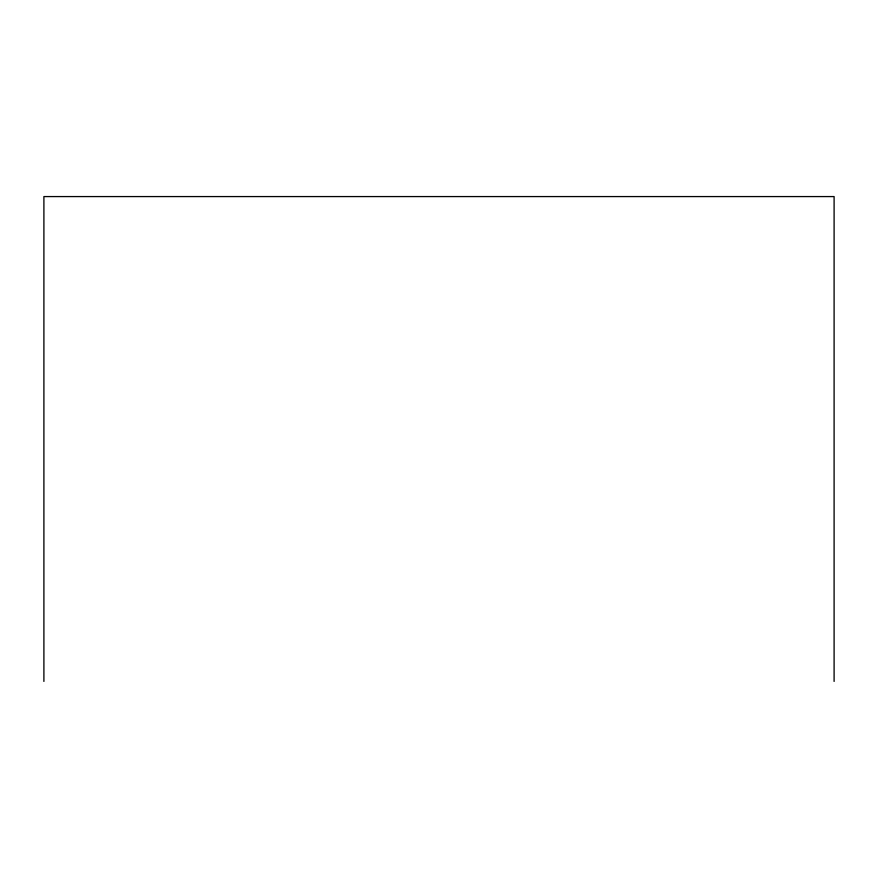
<?xml version="1.0" encoding="UTF-8"?>
<svg xmlns="http://www.w3.org/2000/svg" width="878" height="878" viewBox="0 0 878 878"><rect width="100%" height="100%" fill="white"/><g stroke="black" fill="none" stroke-linecap="round" stroke-linejoin="round"><path stroke-width="1.32" d="M834.1 681.427L834.1 196.573L43.9 196.573L43.9 681.427"/></g></svg>
